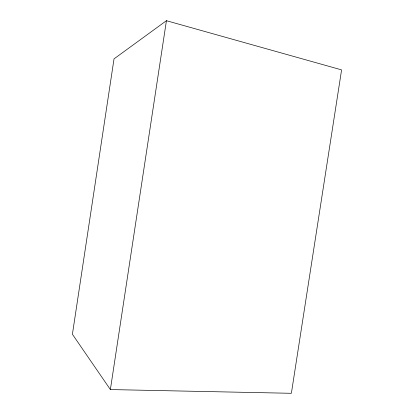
<?xml version="1.0" encoding="UTF-8"?>
<svg xmlns="http://www.w3.org/2000/svg" width="414" height="414" viewBox="0 0 414 414"><rect width="100%" height="100%" fill="white"/><g stroke="black" fill="none" stroke-linecap="round" stroke-linejoin="round"><path stroke-width="0.62" d="M110.378 389.564L166.428 20.7L341.591 69.883L291.373 393.3L110.378 389.564L72.409 334.264L114.021 58.871L166.428 20.7"/></g></svg>
